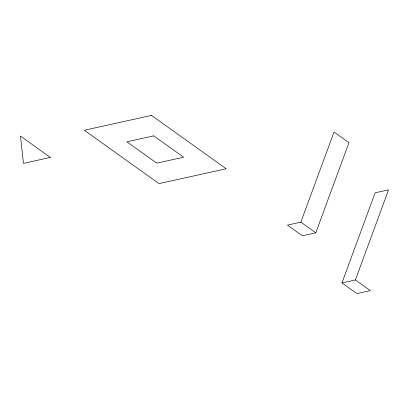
<?xml version="1.0" encoding="UTF-8"?>
<svg xmlns="http://www.w3.org/2000/svg" width="409" height="409" viewBox="0 0 409 409"><rect width="100%" height="100%" fill="white"/><g stroke="black" fill="none" stroke-linecap="round" stroke-linejoin="round"><path stroke-width="0.61" d="M300.86 222.138L334.02 132.015L348.959 142.685L315.799 232.808L302.363 235.778L287.425 225.103L300.86 222.138L315.799 232.808M341.955 282.926L375.114 192.803L388.55 189.832L355.39 279.955L341.955 282.926L356.893 293.596L370.329 290.63L355.39 279.955M151.499 115.404L84.315 130.246L158.999 183.615L226.182 168.769L151.499 115.404M50.322 157.424L23.451 163.365L20.45 136.079L50.322 157.424M153.748 135.865L126.877 141.805L156.749 163.15L183.621 157.214L153.748 135.865"/></g></svg>
